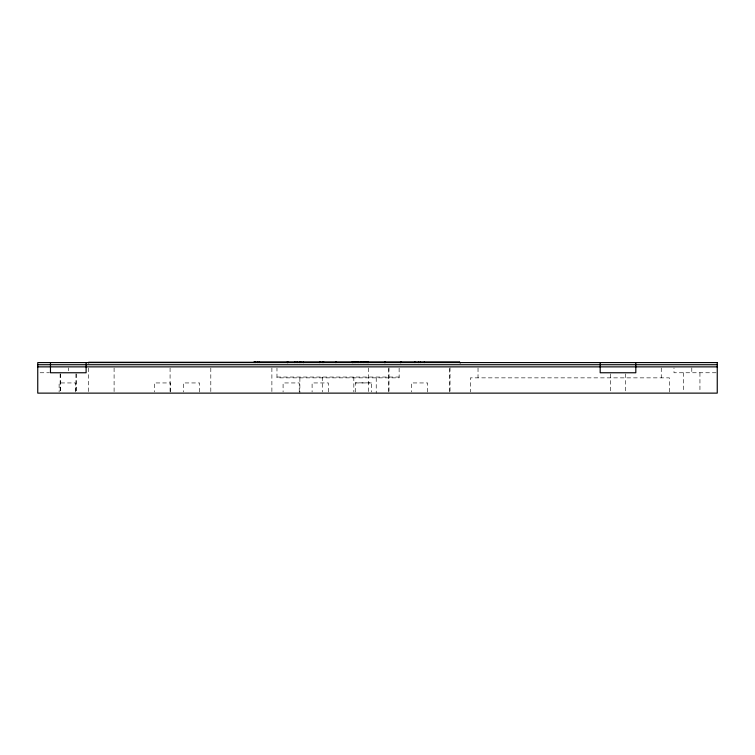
<?xml version="1.0" encoding="UTF-8"?>
<svg xmlns="http://www.w3.org/2000/svg" width="755" height="755" viewBox="0 0 755 755"><rect width="100%" height="100%" fill="white"/><g stroke="black" fill="none" stroke-linecap="round" stroke-linejoin="round"><path stroke-width="0.57" stroke-dasharray="3.77 2.83" d="M40.1 372.762L49.5 372.762M716.089 372.762L673.988 372.762L673.988 367.845M276.972 377.038L399.131 377.038M355.265 391.996L355.265 382.879L371.422 382.879L371.422 391.996M355.265 382.945L371.422 382.945M699.942 372.762L699.942 391.996M691.797 367.845L691.797 372.762M683.652 372.762L683.652 391.996M669.402 391.949L669.402 377.859L470.393 377.859L470.393 391.949M661.257 367.959L661.257 377.859M625.631 373.895L625.631 393.128M610.361 373.895L610.361 393.128M478.028 367.959L478.028 377.859M450.027 367.628L450.027 391.968M449.452 368.459L449.452 391.949M427.632 391.996L427.632 382.945L411.352 382.945L411.352 391.996M399.131 368.147L399.131 377.859L276.972 377.859L276.972 368.147M388.948 367.628L388.948 391.968M388.778 368.459L388.778 391.949M376.226 377.859L376.226 393.128M368.591 368.006L368.591 393.128M353.831 377.038L353.831 391.977M328.387 391.996L328.387 382.945L312.098 382.945L312.098 391.996M322.272 377.038L322.272 391.977M299.877 377.859L299.877 393.128M299.235 391.996L299.244 382.945L283.087 382.945L283.087 391.996M271.885 368.006L271.885 391.987M210.805 368.006L210.805 391.987M199.613 391.996L199.613 382.945L183.323 382.945L183.323 391.996M170.592 391.996L170.592 382.945L154.313 382.945L154.313 391.996M170.083 368.006L170.083 393.128M114.099 368.006L114.099 393.128M88.646 368.006L88.646 393.128M76.434 373.895L76.434 391.996M75.925 373.895L75.925 391.996M75.415 391.996L75.415 382.945L59.126 382.945L59.126 391.996M68.29 367.845L68.29 370.799M60.655 373.895L60.655 391.996M60.145 373.895L60.145 393.128"/><path stroke-width="1.13" d="M459.568 361.871L254.067 361.871L254.067 362.589M254.964 362.277L88.646 362.277L88.646 362.995M459.861 362.277L460.21 362.995M37.75 364.722L717.25 364.722M37.75 366.864L717.25 366.864M635.814 362.589L635.814 372.762L600.187 372.762L600.187 362.589M424.31 361.871L424.31 362.589M420.459 361.871L420.459 362.589M418.61 361.871L418.61 362.589M414.92 361.871L414.92 362.589M400.924 362.589L400.914 361.871L400.726 362.589M400.641 361.871L400.575 362.589M400.556 361.871L400.527 362.589M385.333 361.871L385.333 362.589M384.946 361.871L384.946 362.589M384.814 361.871L384.814 362.589M384.635 361.871L384.635 362.589M368.374 361.871L368.374 362.589M368.223 361.871L368.223 362.589M367.76 361.871L367.76 362.589M367.034 361.871L367.034 362.589M366.071 361.871L366.071 362.589M364.891 361.871L364.891 362.589M363.504 361.871L363.504 362.589M361.956 361.871L361.956 362.589M360.286 361.871L360.286 362.589M358.606 361.871L358.606 362.589M357.058 361.871L357.058 362.589M355.68 361.871L355.68 362.589M354.501 361.871L354.501 362.589M353.529 361.871L353.529 362.589M352.802 361.871L352.802 362.589M352.349 361.871L352.349 362.589M352.189 361.871L352.189 362.589M336.013 361.871L336.013 362.589M335.664 361.871L335.748 362.589M323.725 361.871L323.725 362.589M322.328 361.871L322.328 362.589M319.922 361.871L319.922 362.589M319.658 361.871L319.658 362.589M303.482 361.871L303.482 362.589M303.331 361.871L303.302 362.589M300.896 361.871L300.896 362.589M299.442 361.871L299.442 362.589M297.14 361.871L297.14 362.589M294.894 361.871L294.894 362.589M287.91 361.871L287.91 362.589M287.296 361.871L287.296 362.589M259.163 361.871L259.163 362.589M257.408 361.871L257.408 362.589M255.341 361.871L255.341 362.589M86.108 362.589L86.108 372.762L50.472 372.762L50.472 362.589M717.25 362.589L37.75 362.589L37.75 393.128L717.25 393.128L717.25 362.589M287.476 362.589L287.476 361.871L287.457 362.589"/></g></svg>
